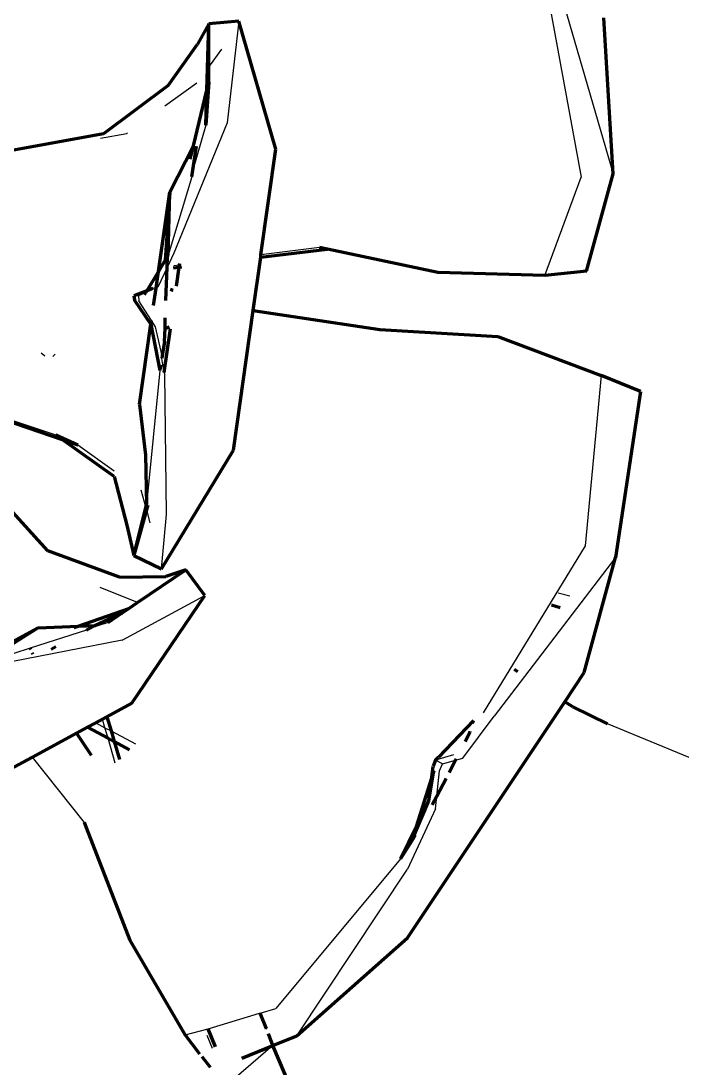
# Model space of a CAD drawing. Header units: millimetres. Extents: x 4307 to 31003, y 2809 to 20009.
# Drawn here: x 11388.91 to 11418.13, y 9318.6 to 9364.86 of the extents above; entities that cross this region are included whole.
import ezdxf

# ---------------------------------------------------------------- set-up
doc = ezdxf.new("R2010")
doc.units = ezdxf.units.MM
doc.layers.add('ProfileEdges', color=7, linetype='Continuous')

msp = doc.modelspace()

# ---------------------------------------------------------------- linework, layer by layer
for p, q in [((11412.052, 9366.76), (11413.674, 9357.96)), ((11412.57, 9366.785), (11415.081, 9358.1)), ((11398.54, 9364.847), (11398.032, 9360.365)), ((11397.217, 9362.827), (11397.795, 9363.621)), ((11396.691, 9362.106), (11395.275, 9361.094)), ((11398.032, 9360.365), (11395.667, 9354.595)), ((11392.426, 9359.684), (11393.597, 9359.895)), ((11393.63, 9359.919), (11393.597, 9359.895)), ((11397.091, 9360.253), (11396.514, 9358.265)), ((11396.472, 9357.97), (11395.424, 9354.512)), ((11412.07, 9353.618), (11413.674, 9357.96)), ((11402.109, 9354.852), (11399.522, 9354.527)), ((11395.667, 9354.595), (11395.374, 9353.969)), ((11395.374, 9353.969), (11394.965, 9353.094)), ((11395.921, 9354.075), (11395.669, 9354.044)), ((11395.971, 9354.082), (11395.921, 9354.075)), ((11394.435, 9352.865), (11394.111, 9352.724)), ((11394.887, 9353.06), (11394.743, 9353.039)), ((11394.965, 9353.094), (11394.887, 9353.06)), ((11395.521, 9352.962), (11395.622, 9352.921)), ((11394.111, 9352.724), (11393.905, 9352.72)), ((11394.111, 9352.724), (11394.127, 9352.494)), ((11394.681, 9351.625), (11394.127, 9352.494)), ((11394.854, 9351.353), (11394.681, 9351.625)), ((11395.154, 9350.059), (11394.854, 9351.353)), ((11389.814, 9350.203), (11389.974, 9350.065)), ((11395.249, 9349.334), (11395.134, 9349.942)), ((11395.049, 9349.421), (11394.468, 9343.498)), ((11395.27, 9349.263), (11395.249, 9349.334)), ((11395.341, 9343.063), (11395.27, 9349.263)), ((11414.559, 9349.199), (11413.849, 9341.669)), ((11388.164, 9347.339), (11390.461, 9346.569)), ((11391.424, 9346.133), (11393.04, 9344.985)), ((11394.216, 9344.149), (11394.433, 9343.355)), ((11394.433, 9343.355), (11394.458, 9343.262)), ((11394.458, 9343.262), (11394.615, 9342.69)), ((11395.132, 9340.658), (11395.341, 9343.063)), ((11413.849, 9341.669), (11409.335, 9334.292)), ((11415.185, 9341.152), (11409.822, 9334.147)), ((11394.07, 9339.167), (11392.41, 9339.83)), ((11393.394, 9337.507), (11397.046, 9339.471)), ((11413.166, 9339.443), (11412.656, 9339.587)), ((11392.772, 9338.29), (11391.906, 9338.006)), ((11391.805, 9337.951), (11389.328, 9337.145)), ((11389.328, 9337.145), (11387.582, 9336.587)), ((11393.394, 9337.507), (11387.744, 9336.411)), ((11392.627, 9333.637), (11392.517, 9334.018)), ((11408.44, 9332.287), (11409.822, 9334.147)), ((11392.216, 9333.855), (11392.627, 9333.637)), ((11392.627, 9333.637), (11392.895, 9333.494)), ((11392.762, 9333.169), (11392.627, 9333.637)), ((11392.895, 9333.494), (11393.98, 9332.918)), ((11418.443, 9332.312), (11414.835, 9333.807)), ((11393.082, 9332.063), (11392.762, 9333.169)), ((11391.72, 9329.442), (11389.419, 9332.338)), ((11408.026, 9332.433), (11407.228, 9332.203)), ((11407.539, 9332.04), (11407.228, 9332.203)), ((11407.407, 9331.733), (11407.539, 9332.04)), ((11407.539, 9332.04), (11408.112, 9332.197)), ((11408.112, 9332.197), (11408.44, 9332.287)), ((11407.289, 9330.605), (11407.407, 9331.733)), ((11407.231, 9330.053), (11407.289, 9330.605)), ((11407.231, 9330.053), (11405.992, 9327.386)), ((11405.682, 9327.835), (11400.184, 9321.229)), ((11401.1, 9320.029), (11405.992, 9327.386)), ((11397.191, 9320.328), (11399.451, 9321.016)), ((11399.451, 9321.016), (11399.484, 9321.025)), ((11399.451, 9321.016), (11399.744, 9320.315)), ((11399.484, 9321.025), (11400.184, 9321.229)), ((11396.176, 9320.062), (11397.191, 9320.328)), ((11397.127, 9320.057), (11397.36, 9319.48)), ((11399.834, 9320.099), (11400.044, 9319.598)), ((11400.044, 9319.598), (11394.61, 9314.928))]:
    msp.add_line(p, q)
at = {"layer": 'ProfileEdges', "lineweight": 211}
for p, q in [((11415.081, 9358.1), (11414.673, 9365.007)), ((11397.215, 9364.733), (11396.716, 9363.835)), ((11397.134, 9361.811), (11397.215, 9364.733)), ((11398.54, 9364.847), (11397.215, 9364.733)), ((11397.217, 9362.827), (11397.215, 9364.733)), ((11400.182, 9359.196), (11398.54, 9364.847)), ((11395.416, 9362.014), (11396.716, 9363.835)), ((11397.217, 9362.157), (11397.217, 9362.827)), ((11397.217, 9362.157), (11397.091, 9360.253)), ((11397.134, 9361.811), (11397.217, 9362.157)), ((11395.416, 9362.014), (11392.562, 9359.875)), ((11396.539, 9359.339), (11397.134, 9361.811)), ((11397.091, 9360.253), (11397.134, 9361.811)), ((11392.562, 9359.875), (11387.679, 9358.984)), ((11395.496, 9357.303), (11396.539, 9359.339)), ((11396.399, 9358.757), (11396.539, 9359.339)), ((11396.514, 9358.265), (11396.665, 9359.331)), ((11399.522, 9354.527), (11400.182, 9359.196)), ((11396.472, 9357.97), (11396.514, 9358.265)), ((11413.905, 9353.804), (11415.081, 9358.1)), ((11394.992, 9353.792), (11395.496, 9357.303)), ((11395.496, 9357.303), (11395.289, 9354.287)), ((11395.424, 9354.512), (11395.496, 9357.303)), ((11399.508, 9354.422), (11402.463, 9354.777)), ((11402.463, 9354.777), (11402.109, 9354.852)), ((11407.344, 9353.75), (11402.463, 9354.777)), ((11395.289, 9354.287), (11394.992, 9353.792)), ((11395.289, 9354.287), (11395.281, 9354.172)), ((11395.289, 9354.287), (11395.392, 9354.458)), ((11395.374, 9353.969), (11395.392, 9354.458)), ((11395.392, 9354.458), (11395.424, 9354.512)), ((11399.174, 9352.064), (11399.508, 9354.422)), ((11399.508, 9354.422), (11399.522, 9354.527)), ((11394.992, 9353.792), (11394.48, 9352.939)), ((11394.887, 9353.06), (11394.992, 9353.792)), ((11395.321, 9352.517), (11395.374, 9353.969)), ((11395.657, 9353.96), (11395.909, 9353.99)), ((11395.789, 9353.146), (11395.909, 9353.99)), ((11395.909, 9353.99), (11395.921, 9354.075)), ((11395.909, 9353.99), (11396.018, 9354.003)), ((11395.921, 9354.075), (11395.931, 9354.149)), ((11413.905, 9353.804), (11412.07, 9353.618)), ((11412.07, 9353.618), (11407.344, 9353.75)), ((11394.48, 9352.939), (11393.905, 9352.72)), ((11394.38, 9352.772), (11394.435, 9352.865)), ((11394.48, 9352.939), (11394.435, 9352.865)), ((11394.743, 9353.039), (11394.48, 9352.939)), ((11394.776, 9352.291), (11394.887, 9353.06)), ((11395.64, 9352.946), (11395.525, 9352.992)), ((11393.905, 9352.72), (11393.926, 9352.527)), ((11394.652, 9351.462), (11393.926, 9352.527)), ((11398.303, 9345.903), (11399.174, 9352.064)), ((11399.174, 9352.064), (11404.768, 9351.225)), ((11394.652, 9351.462), (11394.681, 9351.625)), ((11395.29, 9351.281), (11395.292, 9351.742)), ((11394.149, 9347.922), (11394.652, 9351.462)), ((11394.652, 9351.462), (11395.049, 9349.421)), ((11395.249, 9349.334), (11395.521, 9351.252)), ((11395.254, 9350.699), (11395.29, 9351.281)), ((11395.29, 9351.281), (11395.475, 9351.351)), ((11404.768, 9351.225), (11409.987, 9350.921)), ((11395.254, 9350.699), (11395.154, 9350.059)), ((11409.987, 9350.921), (11414.559, 9349.199)), ((11390.395, 9350.068), (11390.369, 9350.092)), ((11395.086, 9349.649), (11395.049, 9349.421)), ((11395.154, 9350.059), (11395.134, 9349.942)), ((11416.301, 9348.496), (11414.559, 9349.199)), ((11416.301, 9348.496), (11415.185, 9341.152)), ((11394.149, 9347.922), (11394.414, 9345.689)), ((11388.162, 9347.259), (11390.74, 9346.369)), ((11390.461, 9346.569), (11391.424, 9346.133)), ((11390.74, 9346.369), (11390.461, 9346.569)), ((11390.74, 9346.369), (11391.424, 9346.133)), ((11393.039, 9344.728), (11390.74, 9346.369)), ((11394.414, 9345.689), (11394.468, 9343.498)), ((11395.132, 9340.658), (11398.303, 9345.903)), ((11390.101, 9341.45), (11386.723, 9345.18)), ((11393.039, 9344.728), (11393.594, 9342.587)), ((11393.901, 9341.24), (11394.433, 9343.355)), ((11394.458, 9343.262), (11393.901, 9341.24)), ((11394.433, 9343.355), (11394.468, 9343.498)), ((11394.516, 9343.474), (11394.458, 9343.262)), ((11393.594, 9342.587), (11393.901, 9341.24)), ((11393.268, 9340.281), (11390.101, 9341.45)), ((11393.901, 9341.24), (11395.132, 9340.658)), ((11413.807, 9336.07), (11415.185, 9341.152)), ((11394.07, 9339.167), (11396.201, 9340.608)), ((11396.201, 9340.608), (11395.315, 9340.315)), ((11397.046, 9339.471), (11396.201, 9340.608)), ((11393.268, 9340.281), (11395.315, 9340.315)), ((11393.81, 9334.72), (11397.046, 9339.471)), ((11393.683, 9338.906), (11394.07, 9339.167)), ((11412.358, 9339.067), (11412.747, 9338.954)), ((11391.442, 9338.12), (11393.683, 9338.906)), ((11392.176, 9338.152), (11393.386, 9338.705)), ((11392.772, 9338.29), (11393.386, 9338.705)), ((11393.386, 9338.705), (11393.683, 9338.906)), ((11389.673, 9338.044), (11391.442, 9338.12)), ((11391.268, 9338.059), (11391.442, 9338.12)), ((11391.442, 9338.12), (11392.176, 9338.152)), ((11391.906, 9338.006), (11392.176, 9338.152)), ((11387.031, 9336.61), (11389.673, 9338.044)), ((11389.673, 9338.044), (11387.318, 9336.572)), ((11391.805, 9337.951), (11391.906, 9338.006)), ((11389.328, 9337.145), (11389.351, 9337.09)), ((11390.254, 9337.11), (11390.454, 9337.219)), ((11389.41, 9336.949), (11389.438, 9336.883)), ((11410.876, 9336.108), (11410.719, 9336.208)), ((11412.95, 9334.783), (11413.807, 9336.07)), ((11392.711, 9334.123), (11393.81, 9334.72)), ((11405.994, 9324.348), (11412.95, 9334.783)), ((11413.308, 9334.555), (11412.95, 9334.783)), ((11414.835, 9333.807), (11413.308, 9334.555)), ((11392.216, 9333.855), (11392.517, 9334.018)), ((11392.517, 9334.018), (11392.711, 9334.123)), ((11392.711, 9334.123), (11392.895, 9333.494)), ((11408.912, 9333.96), (11407.369, 9332.34)), ((11408.873, 9333.833), (11408.912, 9333.96)), ((11391.362, 9333.392), (11391.856, 9333.66)), ((11391.856, 9333.66), (11392.216, 9333.855)), ((11391.856, 9333.66), (11392.762, 9333.169)), ((11392.895, 9333.494), (11393.033, 9333.022)), ((11408.746, 9333.424), (11408.764, 9333.481)), ((11389.419, 9332.338), (11391.362, 9333.392)), ((11391.362, 9333.392), (11392.021, 9332.421)), ((11392.762, 9333.169), (11393.033, 9333.022)), ((11393.033, 9333.022), (11393.707, 9332.658)), ((11393.033, 9333.022), (11393.264, 9332.236)), ((11408.746, 9333.424), (11408.539, 9333.024)), ((11382.89, 9328.796), (11389.391, 9332.322)), ((11389.391, 9332.322), (11389.419, 9332.338)), ((11407.228, 9332.203), (11407.124, 9331.943)), ((11407.228, 9332.203), (11407.369, 9332.34)), ((11408.112, 9332.197), (11407.832, 9331.656)), ((11408.148, 9332.267), (11408.112, 9332.197)), ((11406.944, 9330.404), (11407.157, 9331.736)), ((11407.066, 9331.445), (11407.124, 9331.943)), ((11407.157, 9331.736), (11407.066, 9331.445)), ((11407.066, 9331.445), (11406.379, 9329.254)), ((11406.944, 9330.404), (11407.066, 9331.445)), ((11407.699, 9331.398), (11407.289, 9330.605)), ((11406.184, 9328.63), (11406.944, 9330.404)), ((11406.944, 9330.404), (11406.379, 9329.254)), ((11407.289, 9330.605), (11407.091, 9330.224)), ((11391.807, 9329.219), (11391.72, 9329.442)), ((11393.746, 9324.233), (11391.807, 9329.219)), ((11406.379, 9329.254), (11405.682, 9327.835)), ((11406.379, 9329.254), (11406.184, 9328.63)), ((11406.343, 9328.886), (11406.184, 9328.63)), ((11406.184, 9328.63), (11405.682, 9327.835)), ((11396.176, 9320.062), (11393.746, 9324.233)), ((11401.1, 9320.029), (11405.994, 9324.348)), ((11399.772, 9320.324), (11399.484, 9321.025)), ((11396.823, 9319.218), (11396.176, 9320.062)), ((11397.513, 9319.534), (11397.191, 9320.328)), ((11400.044, 9319.598), (11399.858, 9320.115)), ((11400.044, 9319.598), (11401.1, 9320.029)), ((11398.68, 9319.028), (11400.044, 9319.598)), ((11400.839, 9317.728), (11400.044, 9319.598)), ((11396.904, 9319.113), (11397.27, 9318.635))]:
    msp.add_line(p, q, dxfattribs=at)

doc.saveas('drawing.dxf')
